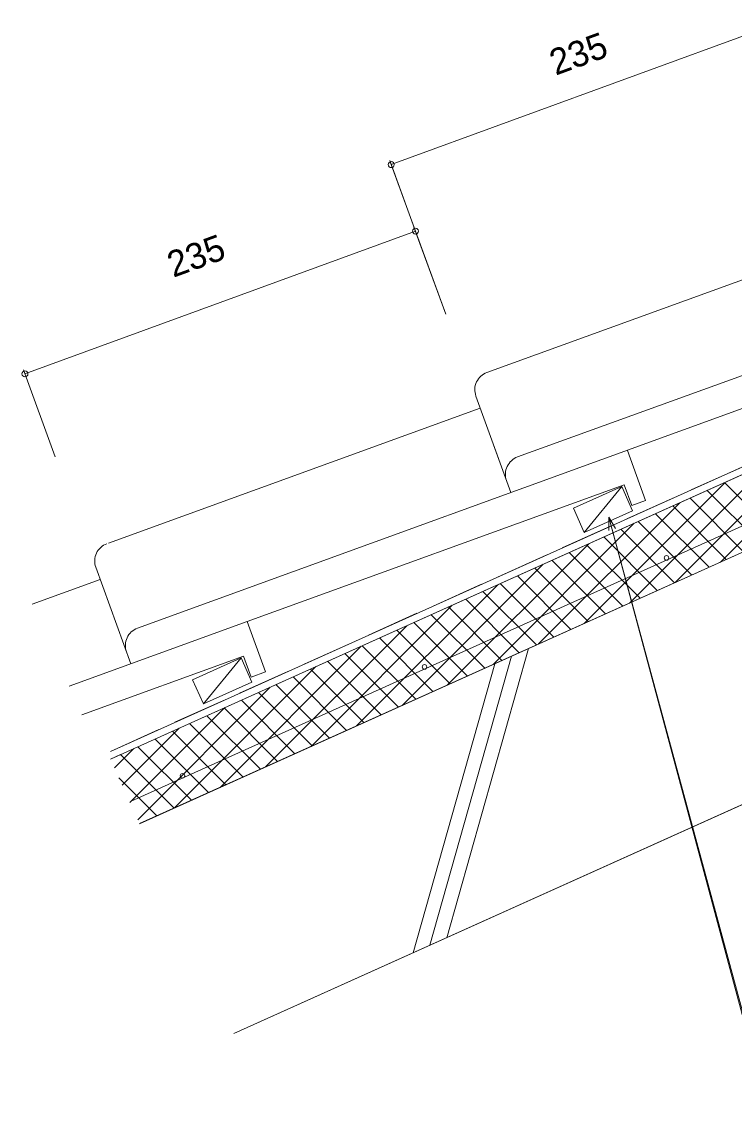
# Model space of a CAD drawing. Units: millimetres, scale not verified. Extents: x -770 to 770, y -447 to 453.
# Drawn here: x -770 to -368, y -447 to 174 of the extents above; entities that cross this region are included whole.
import ezdxf
from ezdxf.enums import TextEntityAlignment as Align

# ---------------------------------------------------------------- set-up
doc = ezdxf.new("R2010")
doc.units = ezdxf.units.MM
doc.header["$LTSCALE"] = 10
doc.linetypes.add('DASHED3', pattern=[4, 3, -1])
for name, color, linetype, lineweight in [('0-0_LAYER001', 1, 'Continuous', 18), ('0-1_LAYER002', 7, 'Continuous', 18), ('0-2_LAYER003', 2, 'Continuous', 18), ('0-3_LAYER004', 2, 'Continuous', 18)]:
    doc.layers.add(name, color=color, linetype=linetype, lineweight=lineweight)
doc.styles.add('2', font='')
doc.styles.get('2').set_extended_font_data('2')

msp = doc.modelspace()

# ---------------------------------------------------------------- linework, layer by layer
at = {"layer": '0-0_LAYER001', "color": 2}
for p, q in [((-561.72, 92.92), (-340.98, 173.53)), ((-562.58, 95.27), (-544.57, 45.95)), ((-548.86, 57.69), (-530.85, 8.38)), ((-768.74, -25.26), (-548, 55.35)), ((-704, -279.38), (23.33, 47.92)), ((-769.6, -22.91), (-751.59, -72.23)), ((-431.41, -88.91), (-452.61, -114.9)), ((-438.71, -106.22), (-347.45, -446.81)), ((-646.62, -185.76), (-667.82, -211.75))]:
    msp.add_line(p, q, dxfattribs=at)
at = {"layer": '0-0_LAYER001', "color": 4}
for p, q in [((-490.29, -72.2), (0.43, 105.83)), ((-507.61, -24.46), (-296.63, 52.08)), ((-705.16, -168.96), (-214.77, 8.95)), ((-513.86, -37.79), (-494.06, -92.38)), ((-721.55, -120.89), (-511.48, -44.67)), ((-507.83, -54.41), (-494.06, -92.38)), ((-417.91, -96.83), (-428.26, -68.5)), ((-643.1, -165.26), (-429.97, -87.93)), ((-429.97, -87.93), (-425.71, -99.66)), ((-417.91, -96.83), (-425.71, -99.66)), ((-728.71, -134.55), (-708.91, -189.13)), ((-728.71, -134.55), (-708.91, -189.13)), ((-764.7, -155.35), (-726.32, -141.43)), ((-743.81, -201.79), (-643.1, -165.26)), ((-632.76, -193.59), (-643.1, -165.26)), ((-736.53, -217.96), (-645.17, -184.81)), ((-645.17, -184.81), (-640.91, -196.55)), ((-632.76, -193.59), (-640.91, -196.55))]:
    msp.add_line(p, q, dxfattribs=at)
at = {"layer": '0-0_LAYER001'}
for p, q in [((-375.57, -131.59), (-295.82, -51.83)), ((-401.29, -143.16), (-321.54, -63.4)), ((-427, -154.73), (-347.25, -74.98)), ((-452.71, -166.3), (-372.96, -86.55)), ((-373.33, -86.71), (-343.08, -116.96)), ((-383.08, -91.1), (-352.83, -121.35)), ((-478.43, -177.87), (-398.67, -98.12)), ((-392.83, -95.49), (-362.58, -125.74)), ((-412.34, -104.27), (-382.09, -134.52)), ((-402.59, -99.88), (-372.33, -130.13)), ((-504.14, -189.44), (-424.39, -109.69)), ((-422.09, -108.65), (-391.84, -138.91)), ((-441.6, -117.43), (-411.35, -147.68)), ((-431.85, -113.04), (-401.59, -143.29)), ((-529.85, -201.01), (-450.1, -121.26)), ((-451.35, -121.82), (-421.1, -152.07)), ((-461.1, -126.21), (-430.85, -156.46)), ((-555.57, -212.58), (-475.81, -132.83)), ((-480.61, -134.99), (-450.36, -165.24)), ((-470.86, -130.6), (-440.61, -160.85)), ((-490.36, -139.38), (-460.11, -169.63)), ((-581.28, -224.15), (-501.53, -144.4)), ((-509.87, -148.16), (-479.62, -178.41)), ((-500.12, -143.77), (-469.87, -174.02)), ((-519.62, -152.54), (-489.37, -182.79)), ((-606.99, -235.72), (-527.24, -155.97)), ((-529.38, -156.93), (-499.13, -187.18)), ((-548.88, -165.71), (-518.63, -195.96)), ((-539.13, -161.32), (-508.88, -191.57)), ((-632.7, -247.29), (-552.95, -167.54)), ((-558.64, -170.1), (-528.39, -200.35)), ((-658.42, -258.86), (-578.67, -179.11)), ((-578.14, -178.88), (-547.89, -209.13)), ((-568.39, -174.49), (-538.14, -204.74)), ((-587.9, -183.27), (-557.65, -213.52)), ((-684.13, -270.43), (-604.38, -190.68)), ((-607.4, -192.04), (-577.15, -222.3)), ((-597.65, -187.66), (-567.4, -217.91)), ((-617.16, -196.43), (-586.91, -226.68)), ((-705, -277.16), (-630.09, -202.25)), ((-626.91, -200.82), (-596.66, -231.07)), ((-646.42, -209.6), (-616.16, -239.85)), ((-636.66, -205.21), (-606.41, -235.46)), ((-709.39, -267.41), (-655.8, -213.83)), ((-656.17, -213.99), (-625.92, -244.24)), ((-675.67, -222.77), (-645.42, -253.02)), ((-665.92, -218.38), (-635.67, -248.63)), ((-713.78, -257.66), (-681.52, -225.4)), ((-685.43, -227.16), (-655.18, -257.41)), ((-695.18, -231.55), (-664.93, -261.8)), ((-718.17, -247.9), (-707.23, -236.97)), ((-714.69, -240.32), (-684.44, -270.57)), ((-704.93, -235.93), (-674.68, -266.18)), ((-715.65, -253.51), (-694.19, -274.96)), ((-704.08, -279.22), (-703.94, -279.35))]:
    msp.add_line(p, q, dxfattribs=at)
at = {"layer": '0-0_LAYER001', "color": 2}
for points in [[(-452.61, -114.9), (-425.26, -102.58), (-431.41, -88.91), (-458.77, -101.22)], [(-667.82, -211.75), (-640.47, -199.44), (-646.62, -185.76), (-673.98, -198.08)]]:
    msp.add_lwpolyline(points, close=True, dxfattribs=at)
msp.add_lwpolyline([(-438.71, -113.72), (-438.71, -106.22), (-434.96, -112.71)], dxfattribs=at)
for centre in [(-561.72, 92.92), (-548, 55.35), (-768.74, -25.26)]:
    msp.add_circle(centre, 1.7, dxfattribs=at)
at = {"layer": '0-0_LAYER001', "color": 4}
for centre in [(-504.08, -34.25), (-486.77, -81.99), (-718.93, -131), (-701.61, -178.74)]:
    msp.add_arc(centre, 10.4, 109.94091, 199.94091, dxfattribs=at)
at = {"layer": '0-1_LAYER002'}
for p, q in [((-561.72, 92.92), (-340.98, 173.53)), ((-720.42, -238.52), (23.33, 96.17)), ((-562.31, 94.52), (-530.85, 8.38)), ((-768.74, -25.26), (-548, 55.35)), ((-704.08, -279.22), (23.33, 47.92)), ((-769.6, -22.91), (-751.59, -72.23)), ((-431.41, -88.91), (-452.61, -114.9)), ((-438.71, -106.22), (-438.71, -113.72)), ((-438.71, -106.22), (-434.96, -112.71)), ((-539.88, -348.08), (-493.72, -184.75)), ((-530.36, -343.79), (-484.2, -180.47)), ((-549.4, -352.37), (-503.25, -189.04))]:
    msp.add_line(p, q, dxfattribs=at)
for points in [[(767.08, -242.9), (23.33, 91.79), (-720.42, -242.9), (-714.69, -240.32)], [(-650.66, -397.93), (23.33, -94.63), (697.32, -397.93)], [(-438.71, -106.22), (-346.68, -446.6), (-88.88, -446.6)], [(-673.98, -198.08), (-667.82, -211.75), (-640.47, -199.44), (-646.62, -185.76)], [(-673.98, -198.08), (-646.62, -185.76), (-667.82, -211.75)]]:
    msp.add_lwpolyline(points, dxfattribs=at)
msp.add_lwpolyline([(-452.61, -114.9), (-425.26, -102.58), (-431.41, -88.91), (-458.77, -101.22)], close=True, dxfattribs=at)
at = {"layer": '0-2_LAYER003'}
for p, q in [((-720.42, -242.9), (23.33, 91.79)), ((-650.66, -397.93), (23.33, -94.63)), ((-493.72, -184.75), (-539.88, -348.08)), ((-484.2, -180.47), (-530.36, -343.79)), ((-503.25, -189.04), (-549.4, -352.37))]:
    msp.add_line(p, q, dxfattribs=at)
at = {"layer": '0-3_LAYER004', "linetype": 'DASHED3'}
msp.add_line((-720.42, -238.52), (23.33, 96.17), dxfattribs=at)
at = {"layer": '0-3_LAYER004', "color": 3}
msp.add_line((-708.68, -266.63), (9.48, 56.54), dxfattribs=at)
for centre in [(-406.13, -129.26), (-542.92, -190.82), (-679.7, -252.37)]:
    msp.add_circle(centre, 1.3, dxfattribs=at)

# ---------------------------------------------------------------- texts
at = {"layer": '0-0_LAYER001', "color": 7, "style": '2'}
for p in [(-467.3, 139.03), (-683.4, 24.84)]:
    msp.add_text('235', height=14.66, rotation=20.061, dxfattribs=at).set_placement(p, align=Align.BOTTOM_LEFT)

doc.saveas('drawing.dxf')
